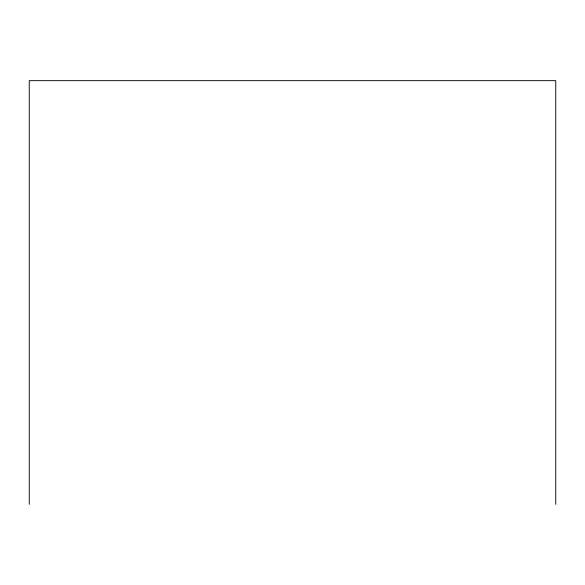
<?xml version="1.0" encoding="UTF-8"?>
<svg xmlns="http://www.w3.org/2000/svg" width="585" height="585" viewBox="0 0 585 585"><rect width="100%" height="100%" fill="white"/><g stroke="black" fill="none" stroke-linecap="round" stroke-linejoin="round"><path stroke-width="0.88" d="M555.75 504.343L555.75 80.657L29.25 80.657L29.25 504.343"/></g></svg>
